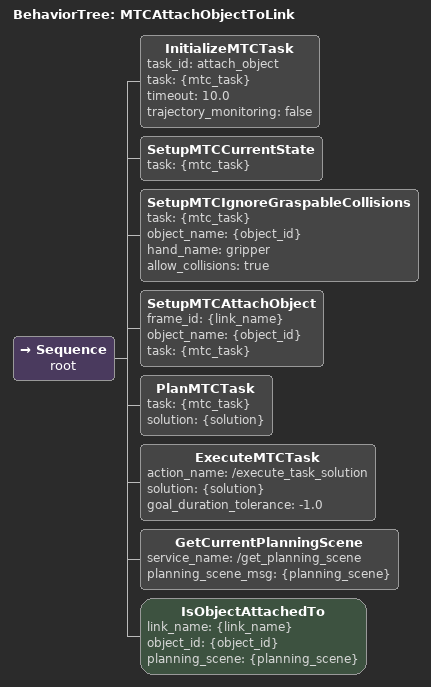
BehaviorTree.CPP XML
<root BTCPP_format="4" >
     <TreeNodeParams>
        <Param name="link_name"/>
        <Param name="object_id"/>
    </TreeNodeParams>
     <BehaviorTree ID="MTCAttachObjectToLink">
        <Sequence name="root">
          <InitializeMTCTask task_id="attach_object" task="{mtc_task}" timeout="10.0" trajectory_monitoring="false"/>
          <SetupMTCCurrentState task="{mtc_task}"/>
          <SetupMTCIgnoreGraspableCollisions task="{mtc_task}" object_name="{object_id}" hand_name="gripper" allow_collisions="true"/>
          <SetupMTCAttachObject frame_id="{link_name}" object_name="{object_id}" task="{mtc_task}"/>
          <PlanMTCTask task="{mtc_task}" solution="{solution}"/>
          <ExecuteMTCTask action_name="/execute_task_solution" solution="{solution}" goal_duration_tolerance="-1.0"/>
          <GetCurrentPlanningScene service_name="/get_planning_scene" planning_scene_msg="{planning_scene}"/>
          <IsObjectAttachedTo link_name="{link_name}" object_id="{object_id}" planning_scene="{planning_scene}"/>
        </Sequence>
     </BehaviorTree>
 </root>
